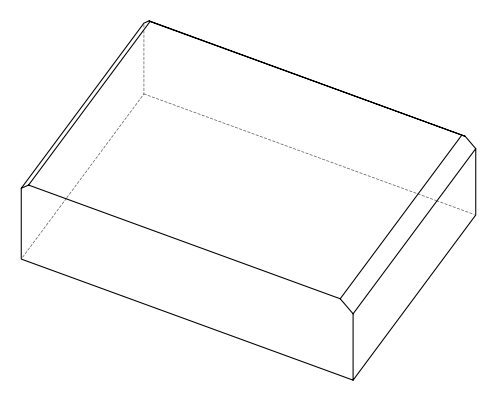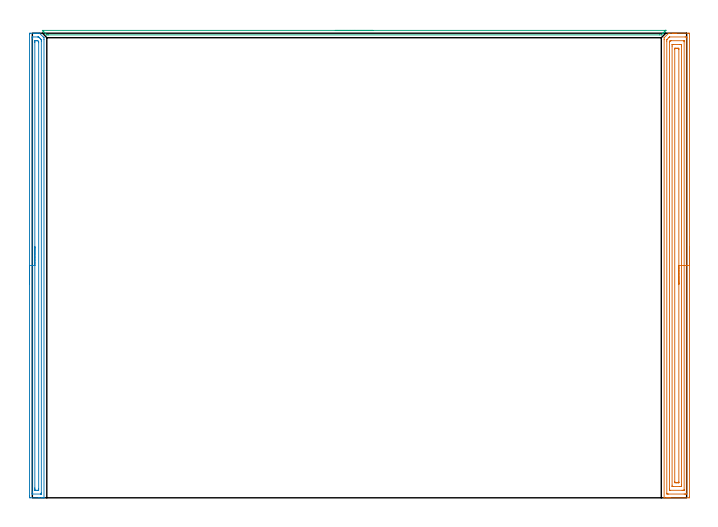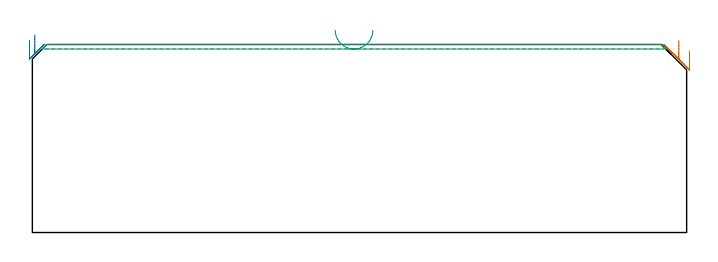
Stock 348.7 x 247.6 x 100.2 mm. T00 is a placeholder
(PLAN: 3 operations, 0 tool changes, 19.1 min)
(1 AREA_MILL | FG_CHAMFER_SURFACE | UGT0205_001 | 10.17 min | 22566 mm3)
(2 AREA_MILL_1 | FG_CHAMFER_SURFACE_1 | UGT0205_001 | 6.14 min | 7344 mm3)
(3 AREA_MILL_2 | FG_CHAMFER_SURFACE_2 | UGT0205_001 | 2.8 min | 947 mm3)
(TOOL UGT0205_001 | Chamfer Mill 20 x 3 x 45 deg. | D20 FL50 Z2)
(OP 1 AREA_MILL)
G17 G21 G94 G90
T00 M6
G54
G17 G0 G90 X350.2 Y133.8 S1061 M3
G43 Z110.2 H0
Z96.7
G94 G1 Y133.762 Z95.828 F250.
Y133.648 Z94.963
Y133.459 Z94.112
Y133.197 Z93.28
Y132.863 Z92.474
Y132.46 Z91.7
Y131.992 Z90.964
Y131.46 Z90.272
Y130.871 Z89.629
Y130.228 Z89.04
Y129.536 Z88.508
Y128.8 Z88.04
Y128.026 Z87.637
Y127.22 Z87.303
Y126.388 Z87.041
Y125.536 Z86.852
Y124.672 Z86.738
Y123.8 Z86.7
Y0.609
X350.197 Y0.253 Z86.702
X350.192 Y0.01 Z86.706
X349.945 Y0. Z86.952
X339.9 Z96.994
X339.335 Z97.562
X339.012 Z97.884
X338.448 Z98.449
X338.125 Z98.77
X337.091 Z99.809
X336.732 Y0.007 Z100.159
X336.702 Y0.01 Z100.188
X336.7 Y0.162 Z100.2
Y244.313
X336.705 Y245.2 Z100.195
X336.706 Y245.206 Z100.194
X338.937 Y247.438 Z97.961
X339.012 Y247.511 Z97.887
X339.094 Y247.59 Z97.804
X339.658 Y247.6 Z97.241
X341.11 Z95.786
X341.675 Z95.222
X341.998 Z94.899
X342.562 Z94.332
X343.168 Z93.728
X349.663 Z87.234
X349.947 Y247.598 Z86.95
X350.192 Y247.59 Z86.706
X350.199 Y247.345 Z86.699
X350.2 Y123.8 Z86.7
X348.786 Z88.114
Y2.384
X348.775 Y2.01 Z88.125
X348.278 Y2.002 Z88.622
X347.888 Y2. Z89.012
X347.392 Z89.508
X339.012 Z97.888
X338.515 Y2.002 Z98.385
X338.125 Y2.01 Z98.775
X338.114 Y2.394 Z98.786
Y2.405
Y243.431
X338.125 Y244.163 Z98.775
X338.196 Y244.242 Z98.704
X338.263 Y244.313 Z98.637
X339.156 Y245.206 Z97.744
X339.535 Y245.573 Z97.365
X339.559 Y245.59 Z97.341
X339.606 Y245.595 Z97.294
X339.704 Y245.599 Z97.196
X347.888 Y245.6 Z89.012
X348.385 Y245.598 Z88.515
X348.775 Y245.59 Z88.125
X348.786 Y245.206 Z88.114
Y245.195
Y123.8
X347.372 Z89.528
X347.371 Y4.18 Z89.529
X347.37 Y4.086 Z89.53
X347.368 Y4.04 Z89.532
X347.365 Y4.022 Z89.535
X347.355 Y4.01 Z89.545
X347.177 Y4.002 Z89.723
X347. Y4.001 Z89.9
X346.291 Y4. Z90.609
X339.9 Y4.001 Z97.
X339.721 Y4.004 Z97.179
X339.603 Y4.01 Z97.297
X339.535 Y4.019 Z97.365
X339.533 Y4.056 Z97.367
X339.53 Y4.18 Z97.37
X339.529 Y4.553 Z97.371
Y242.901
X339.53 Y243.031 Z97.37
X339.533 Y243.095 Z97.367
X339.535 Y243.123 Z97.365
X339.553 Y243.144 Z97.347
X339.82 Y243.42 Z97.08
X339.86 Y243.46 Z97.04
X339.9 Y243.498 Z97.
X339.992 Y243.581 Z96.908
X340.077 Y243.59 Z96.823
X340.254 Y243.595 Z96.646
X340.609 Y243.6 Z96.291
X347. Y243.599 Z89.9
X347.179 Y243.596 Z89.721
X347.297 Y243.59 Z89.603
X347.365 Y243.581 Z89.535
X347.367 Y243.544 Z89.533
X347.37 Y243.42 Z89.53
X347.371 Y243.047 Z89.529
X347.372 Y123.8 Z89.528
X345.957 Z90.943
Y6.858
X345.953 Y6.125 Z90.947
X345.951 Y6.025 Z90.949
X345.864 Y6.01 Z91.036
X345.651 Y6.005 Z91.249
X345.225 Y6. Z91.675
X345.19 Z91.71
X341.64 Z95.26
X341.237 Y6.005 Z95.663
X341.035 Y6.01 Z95.865
X340.949 Y6.018 Z95.951
X340.948 Y6.084 Z95.952
X340.943 Y6.701 Z95.957
Y240.742
X340.947 Y241.474 Z95.953
X340.949 Y241.575 Z95.951
X341.036 Y241.59 Z95.864
X341.249 Y241.595 Z95.651
X341.675 Y241.6 Z95.225
X341.71 Z95.19
X345.26 Z91.64
X345.663 Y241.595 Z91.237
X345.865 Y241.59 Z91.035
X345.951 Y241.582 Z90.949
X345.952 Y241.516 Z90.948
X345.957 Y240.899 Z90.943
Y123.8
X344.543 Z92.357
Y8.437
X344.54 Y8.23 Z92.36
X344.536 Y8.092 Z92.364
X344.531 Y8.009 Z92.369
X344.497 Y8.007 Z92.403
X344.338 Y8.003 Z92.562
X344.089 Y8. Z92.811
X343.45 Z93.45
X343.201 Y8.001 Z93.699
X342.562 Y8.01 Z94.338
X342.364 Y8.032 Z94.536
X342.359 Y8.436 Z94.541
X342.357 Y8.643 Z94.543
Y239.163
X342.36 Y239.37 Z94.54
X342.364 Y239.507 Z94.536
X342.369 Y239.591 Z94.531
X342.403 Y239.593 Z94.497
X342.562 Y239.597 Z94.338
X342.811 Y239.6 Z94.089
X343.45 Z93.45
X343.699 Y239.599 Z93.201
X344.338 Y239.59 Z92.562
X344.536 Y239.568 Z92.364
X344.541 Y239.164 Z92.359
X344.543 Y238.957 Z92.357
Y123.8
Y122.928 Z92.395
Y122.064 Z92.509
Y121.212 Z92.698
Y120.38 Z92.96
Y119.574 Z93.294
Y118.8 Z93.697
Y118.064 Z94.165
Y117.372 Z94.696
Y116.729 Z95.286
Y116.14 Z95.929
Y115.608 Z96.621
Y115.14 Z97.357
Y114.737 Z98.131
Y114.403 Z98.937
Y114.141 Z99.769
Y113.952 Z100.62
Y113.838 Z101.485
Y113.8 Z102.357
G0 Z110.2
M5
M2
(OP 2 AREA_MILL_1)
G17 G21 G94 G90
T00 M6
G54
G17 G0 G90 X-1.5 Y113.8 S1061 M3
G43 Z110.2 H0
Z102.5
G94 G1 Y113.838 Z101.628 F250.
Y113.952 Z100.764
Y114.141 Z99.912
Y114.403 Z99.08
Y114.737 Z98.274
Y115.14 Z97.5
Y115.608 Z96.764
Y116.14 Z96.072
Y116.729 Z95.429
Y117.372 Z94.84
Y118.064 Z94.308
Y118.8 Z93.84
Y119.574 Z93.437
Y120.38 Z93.103
Y121.212 Z92.841
Y122.063 Z92.652
Y122.928 Z92.538
Y123.8 Z92.5
Y246.991
X-1.497 Y247.348 Z92.501
X-1.492 Y247.59 Z92.504
X-1.148 Y247.6 Z92.848
X0.601 Z94.595
X1.158 Z95.154
X1.476 Z95.472
X2.032 Z96.028
X2.35 Z96.345
X2.986 Z96.986
X3.721 Z97.72
X3.781 Z97.779
X3.8 Y247.593 Z97.797
X3.823 Y247.578 Z97.82
X5.848 Y245.554 Z99.845
X6.194 Y245.206 Z100.194
X6.195 Y245.198 Z100.195
X6.2 Y244.313 Z100.2
Y0.162
X6.198 Y0.01 Z100.188
X6.073 Y0.002 Z100.065
X5.943 Y0. Z99.943
X5.61 Z99.609
X4.973 Z98.968
X3.781 Z97.777
X3.224 Z97.218
X-1.148 Y0.001 Z92.849
X-1.493 Y0.01 Z92.504
X-1.498 Y0.251 Z92.501
X-1.5 Y0.609 Z92.5
Y0.969
Y123.8
X-0.086 Z93.914
X-0.085 Y245.014 Z93.915
X-0.084 Y245.206 Z93.916
X-0.079 Y245.556 Z93.921
X-0.078 Y245.59 Z93.922
X-0.016 Y245.594 Z93.984
X0.087 Y245.598 Z94.087
X0.216 Y245.6 Z94.216
X2.84 Y245.598 Z96.84
X3.224 Y245.592 Z97.224
X3.35 Y245.588 Z97.35
X3.479 Y245.463 Z97.479
X3.743 Y245.206 Z97.743
X4.099 Y244.851 Z98.099
X4.637 Y244.313 Z98.637
X4.715 Y244.232 Z98.715
X4.761 Y244.179 Z98.761
X4.779 Y244.155 Z98.779
X4.78 Y244.137 Z98.78
X4.784 Y243.962 Z98.784
X4.786 Y243.612 Z98.786
Y243.421
X4.785 Y2.586 Z98.785
X4.784 Y2.394 Z98.784
X4.779 Y2.044 Z98.779
X4.778 Y2.01 Z98.778
X4.716 Y2.006 Z98.716
X4.613 Y2.002 Z98.613
X4.484 Y2. Z98.484
X0.112 Y2.001 Z94.112
X-0.035 Y2.006 Z93.965
X-0.062 Y2.01 Z93.938
X-0.079 Y2.017 Z93.921
X-0.081 Y2.049 Z93.919
X-0.084 Y2.201 Z93.916
X-0.085 Y2.394 Z93.915
X-0.086 Y3.096 Z93.914
Y123.8
X1.328 Z95.328
X1.329 Y242.678 Z95.329
X1.331 Y243.421 Z95.331
X1.333 Y243.566 Z95.333
X1.335 Y243.585 Z95.335
X1.345 Y243.59 Z95.345
X1.388 Y243.595 Z95.388
X1.476 Y243.598 Z95.476
X2.174 Y243.6 Z96.174
X2.35 Y243.599 Z96.35
X2.526 Y243.597 Z96.526
X2.876 Y243.59 Z96.876
X3.072 Y243.421 Z97.072
X3.224 Y243.272 Z97.224
X3.313 Y243.18 Z97.313
X3.356 Y243.133 Z97.356
X3.364 Y242.978 Z97.364
X3.369 Y242.678 Z97.369
X3.371 Y242.528 Z97.371
Y4.922
X3.369 Y4.18 Z97.369
X3.367 Y4.034 Z97.367
X3.365 Y4.015 Z97.365
X3.355 Y4.01 Z97.355
X3.312 Y4.005 Z97.312
X3.224 Y4.002 Z97.224
X2.526 Y4. Z96.526
X1.651 Z95.651
X1.476 Y4.001 Z95.476
X1.417 Y4.002 Z95.417
X1.37 Y4.006 Z95.37
X1.343 Y4.009 Z95.343
X1.335 Y4.032 Z95.335
X1.332 Y4.18 Z95.332
X1.33 Y4.328 Z95.33
X1.328 Y5.072 Z95.328
Y5.222
Y123.8
Y124.672 Z95.366
Y125.536 Z95.48
Y126.388 Z95.669
Y127.22 Z95.932
Y128.026 Z96.265
Y128.8 Z96.668
Y129.536 Z97.137
Y130.228 Z97.668
Y130.871 Z98.257
Y131.46 Z98.901
Y131.991 Z99.593
Y132.46 Z100.328
Y132.863 Z101.102
Y133.197 Z101.908
Y133.459 Z102.74
Y133.648 Z103.592
Y133.762 Z104.457
Y133.8 Z105.328
G0 Z110.2
M5
M2
(OP 3 AREA_MILL_2)
G17 G21 G94 G90
T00 M6
G54
G17 G0 G90 X161.45 Y249.1 S1061 M3
G43 Z110.2 H0
Z107.8
G94 G1 X161.488 Z106.928 F250.
X161.602 Z106.064
X161.791 Z105.212
X162.053 Z104.38
X162.387 Z103.574
X162.79 Z102.8
X163.259 Z102.064
X163.79 Z101.372
X164.379 Z100.729
X165.022 Z100.14
X165.714 Z99.609
X166.45 Z99.14
X167.224 Z98.737
X168.03 Z98.403
X168.862 Z98.141
X169.714 Z97.952
X170.578 Z97.838
X171.45 Z97.8
X337.59 Y249.099 Z97.799
X337.591 Y249.097 Z97.802
X337.59 Y249.091 Z97.808
X337.218 Y248.718 Z98.182
X336.995 Y248.494 Z98.404
X336.839 Y248.336 Z98.559
X336.687 Y248.186 Z98.712
X336.549 Y248.048 Z98.85
X336.402 Y247.9 Z98.996
X336.26 Y247.759 Z99.139
X336.102 Y247.601 Z99.296
X335.966 Y247.464 Z99.432
X335.529 Y247.027 Z99.869
X335.21 Y246.713 Z100.187
X335.2 Y246.707 Z100.193
X334.318 Y246.7 Z100.2
X8.582
X7.816 Y246.705 Z100.195
X7.7 Y246.707 Z100.193
X7.69 Y246.713 Z100.187
X7.371 Y247.027 Z99.869
X6.64 Y247.759 Z99.139
X6.498 Y247.9 Z98.996
X6.351 Y248.048 Z98.85
X6.213 Y248.186 Z98.712
X6.061 Y248.336 Z98.559
X5.905 Y248.494 Z98.404
X5.787 Y248.612 Z98.285
X5.625 Y248.773 Z98.122
X5.459 Y248.94 Z97.958
X5.357 Y249.04 Z97.854
X5.311 Y249.089 Z97.803
X5.387 Y249.096 Z97.8
X5.422 Y249.099
X171.45 Y249.1
X172.322 Z97.838
X173.187 Z97.952
X174.038 Z98.141
X174.87 Z98.403
X175.676 Z98.737
X176.45 Z99.14
X177.186 Z99.609
X177.878 Z100.14
X178.521 Z100.729
X179.11 Z101.372
X179.642 Z102.064
X180.11 Z102.8
X180.513 Z103.574
X180.847 Z104.38
X181.109 Z105.212
X181.298 Z106.064
X181.412 Z106.928
X181.45 Z107.8
G0 Z110.2
M5
M2
